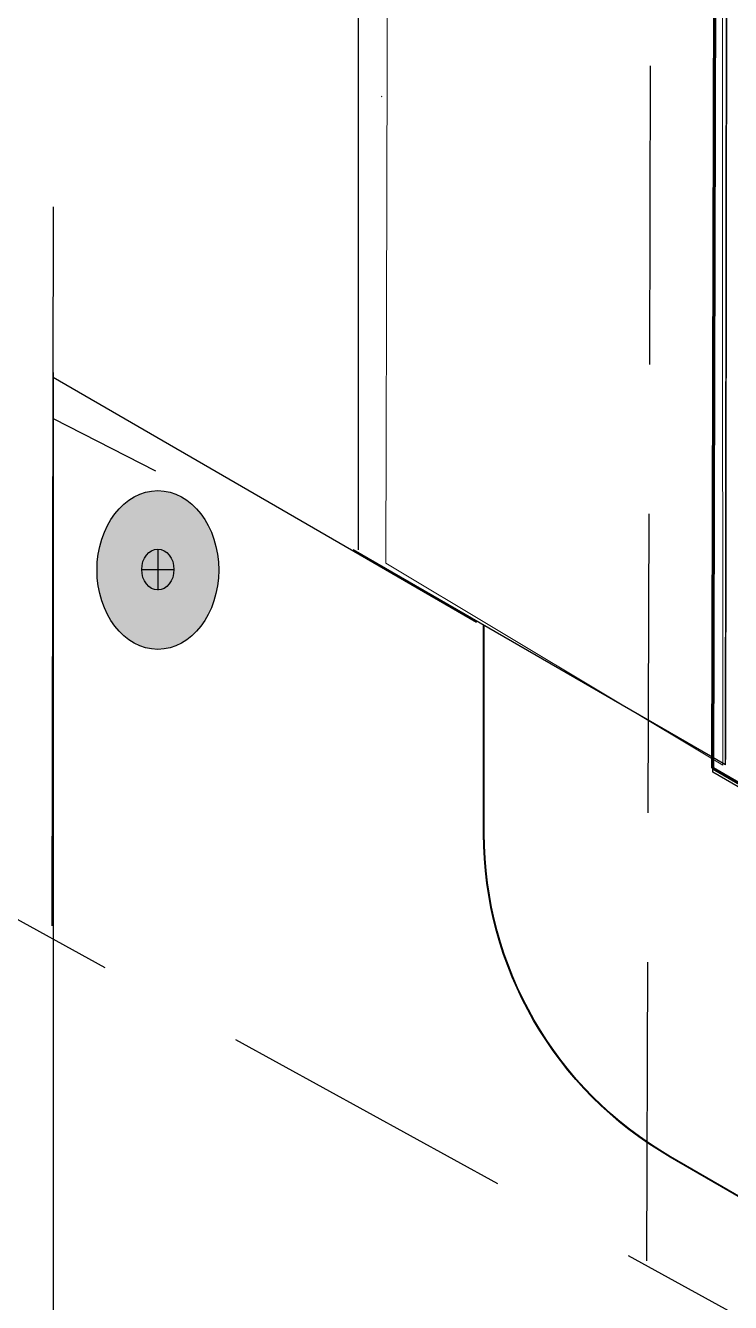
# Model space of a CAD drawing. Header units: inches. Extents: x -17.6 to 82.3, y -15.1 to 23.2.
# Drawn here: x 52.45 to 53.04, y -0.775 to 0.294 of the extents above; entities that cross this region are included whole.
import ezdxf

# ---------------------------------------------------------------- set-up
doc = ezdxf.new("R2010")
doc.units = ezdxf.units.IN
doc.header["$MEASUREMENT"] = 0
for name, pattern in [('AI-Linetype-24', [0.375, 0.25, -0.125]), ('AI-Linetype-25', [0.375, 0.25, -0.125]), ('AI-Linetype-26', [0.375, 0.25, -0.125])]:
    doc.linetypes.add(name, pattern=pattern)
doc.layers.add('G-ANNO-TTLB', color=7, linetype='Continuous', lineweight=0)
doc.layers.add('TYVEK', color=7, linetype='Continuous', lineweight=0)

# ---------------------------------------------------------------- blocks, each defined once
blk = doc.blocks.new('Block_194')
at = {"layer": 'TYVEK', "color": 4, "lineweight": 25, "true_color": 0x00ffff}
blk.add_line((52.4732, -0.0005), (52.8275, -0.2056), dxfattribs=at)
blk = doc.blocks.new('Block_215')
at = {"layer": 'TYVEK', "color": 1, "lineweight": 25, "true_color": 0xff0000}
blk.add_line((53.04, 2.8649), (53.0358, -0.3204), dxfattribs=at)
blk = doc.blocks.new('Block_217')
at = {"layer": 'TYVEK', "color": 18, "lineweight": 25, "true_color": 0x000000}
blk.add_lwpolyline([(55.1106, 0.5298), (55.106, -1.5351), (53.0253, -0.331), (53.0336, 2.8649), (55.1106, 1.6529)], dxfattribs=at)
blk = doc.blocks.new('Block_218')
at = {"layer": 'TYVEK', "color": 18, "linetype": 'AI-Linetype-26', "lineweight": 25, "true_color": 0x000000}
blk.add_lwpolyline([(52.9701, -0.74), (52.9819, 2.959), (55.1689, 1.6996)], dxfattribs=at)

msp = doc.modelspace()

# ---------------------------------------------------------------- hatches: boundary and pattern name
at = {"layer": 'G-ANNO-TTLB', "true_color": 0xff00ff, "transparency": 33554687}
h = msp.add_hatch(color=6, dxfattribs=at)
edge = h.paths.add_edge_path()
edge.add_spline(control_points=[(77.902, -11.061), (77.902, -11.061), (37.2143, -11.061), (37.2143, -11.061), (37.2143, -11.061), (37.2143, 23.064), (37.2143, 23.064), (37.2143, 23.064), (77.902, 23.064), (77.902, 23.064), (77.902, 23.064), (77.902, -11.061), (77.902, -11.061)], knot_values=[0, 0, 0, 0, 1, 1, 1, 2, 2, 2, 3, 3, 3, 4, 4, 4, 4], degree=3, periodic=0)
edge = h.paths.add_edge_path()
edge.add_spline(control_points=[(37.3393, 22.939), (37.3393, 22.939), (37.3393, -10.936), (37.3393, -10.936), (37.3393, -10.936), (77.777, -10.936), (77.777, -10.936), (77.777, -10.936), (77.777, 22.939), (77.777, 22.939), (77.777, 22.939), (37.3393, 22.939), (37.3393, 22.939)], knot_values=[0, 0, 0, 0, 1, 1, 1, 2, 2, 2, 3, 3, 3, 4, 4, 4, 4], degree=3, periodic=0)
edge.add_line((37.3393, 22.939), (37.3393, 22.939))
at = {"layer": 'TYVEK', "true_color": 0x000000, "transparency": 33554457}
h = msp.add_hatch(dxfattribs=at)
h.set_pattern_fill('_U', color=18, scale=10, angle=45, style=2, pattern_type=0)
h.set_pattern_definition([(45, (0, 0), (-7.071, 7.071), [])])
h.paths.add_polyline_path([(53.0336, -0.3252), (52.7515, -0.1563), (52.7589, 2.5661), (53.0321, 2.4207)])
at = {"layer": 'TYVEK', "true_color": 0x003b71, "transparency": 33554687}
h = msp.add_hatch(color=156, dxfattribs=at)
h.dxf.hatch_style = 2
edge = h.paths.add_edge_path()
edge.add_ellipse((52.5608, -0.1619), major_axis=(0, 0.0664), ratio=0.766948, start_angle=0, end_angle=360)

# ---------------------------------------------------------------- linework, layer by layer
at = {"layer": 'G-ANNO-TTLB'}
for points in [[(77.902, -11.061), (77.902, -11.061), (37.2143, -11.061), (37.2143, -11.061), (37.2143, -11.061), (37.2143, 23.064), (37.2143, 23.064), (37.2143, 23.064), (77.902, 23.064), (77.902, 23.064), (77.902, 23.064), (77.902, -11.061), (77.902, -11.061)], [(37.3393, 22.939), (37.3393, 22.939), (37.3393, -10.936), (37.3393, -10.936), (37.3393, -10.936), (77.777, -10.936), (77.777, -10.936), (77.777, -10.936), (77.777, 22.939), (77.777, 22.939), (77.777, 22.939), (37.3393, 22.939), (37.3393, 22.939)]]:
    msp.add_open_spline(points, degree=3, knots=[0, 0, 0, 0, 1, 1, 1, 2, 2, 2, 3, 3, 3, 4, 4, 4, 4], dxfattribs=at)
at = {"layer": 'TYVEK', "color": 18, "lineweight": 80, "true_color": 0x000000}
msp.add_line((53.0254, -0.3278), (53.0336, 2.8649), dxfattribs=at)
at = {"layer": 'TYVEK', "color": 191, "lineweight": 25, "true_color": 0xbf7fff}
for p, q in [((52.7285, 2.5971), (52.7285, -0.1449)), ((53.0358, -0.3248), (53.04, 2.4159)), ((53.0358, -0.3248), (52.7242, -0.1449))]:
    msp.add_line(p, q, dxfattribs=at)
at = {"layer": 'TYVEK', "color": 1, "lineweight": 25, "true_color": 0xff0000}
for p, q in [((52.7479, 0.2342), (52.7486, 0.2346)), ((52.4732, 0.142), (52.4721, -0.4597)), ((52.4733, -0.035), (52.5587, -0.079))]:
    msp.add_line(p, q, dxfattribs=at)
at = {"layer": 'TYVEK', "color": 4, "lineweight": 25, "true_color": 0x00ffff}
msp.add_line((52.4732, 0.0034), (52.4732, -0.8114), dxfattribs=at)
at = {"layer": 'TYVEK', "color": 18, "lineweight": 25, "true_color": 0x080808}
for p, q in [((52.5608, -0.1444), (52.5608, -0.1787)), ((52.5473, -0.1615), (52.5744, -0.1615))]:
    msp.add_line(p, q, dxfattribs=at)
at = {"layer": 'TYVEK', "color": 18, "linetype": 'AI-Linetype-24', "lineweight": 80, "true_color": 0x000000}
msp.add_line((53.0254, -0.3278), (55.1016, -1.5322), dxfattribs=at)
at = {"layer": 'TYVEK', "color": 18, "linetype": 'AI-Linetype-25', "lineweight": 25, "true_color": 0x000000}
msp.add_line((55.8022, -2.3025), (52.3137, -0.3831), dxfattribs=at)
at = {"layer": 'TYVEK'}
msp.add_lwpolyline([(53.0336, -0.3252), (52.7515, -0.1563), (52.7589, 2.5661), (53.0321, 2.4207)], close=True, dxfattribs=at)
at = {"layer": 'TYVEK', "color": 33, "lineweight": 25, "true_color": 0xcc9966}
msp.add_lwpolyline([(52.8045, 0.0543)], dxfattribs=at)
at = {"layer": 'TYVEK', "color": 18, "lineweight": 25, "true_color": 0x000000}
msp.add_ellipse((52.5608, -0.1619), major_axis=(0, 0.0664), ratio=0.766948, dxfattribs=at)
at = {"layer": 'TYVEK', "color": 18, "lineweight": 25, "true_color": 0x080808}
msp.add_ellipse((52.5608, -0.1615), major_axis=(0, 0.0171), ratio=0.788846, dxfattribs=at)
at = {"layer": 'TYVEK', "color": 4, "lineweight": 25, "true_color": 0x00ffff}
for points in [[(55.3423, -1.6608), (55.3423, -1.8204), (55.169, -1.9128), (55.0307, -1.8329), (55.0307, -1.8329), (52.9895, -0.6531), (52.9895, -0.6531), (52.893, -0.5973), (52.8335, -0.4942), (52.8335, -0.3826), (52.8335, -0.3826), (52.8335, -0.2083), (52.8335, -0.2083)], [(55.3423, -1.6608), (55.3423, -1.8204), (55.1694, -1.9125), (55.0312, -1.8326), (55.0312, -1.8326), (52.99, -0.6528), (52.99, -0.6528), (52.8935, -0.597), (52.834, -0.4939), (52.834, -0.3824), (52.834, -0.3824), (52.834, -0.2083), (52.834, -0.2083)]]:
    msp.add_open_spline(points, degree=3, knots=[0, 0, 0, 0, 1, 1, 1, 2, 2, 2, 3, 3, 3, 4, 4, 4, 4], dxfattribs=at)

# ---------------------------------------------------------------- block references
at = {"layer": 'TYVEK'}
for name in ['Block_218', 'Block_217', 'Block_215', 'Block_194']:
    msp.add_blockref(name, (0, 0), dxfattribs=at)

doc.saveas('drawing.dxf')
